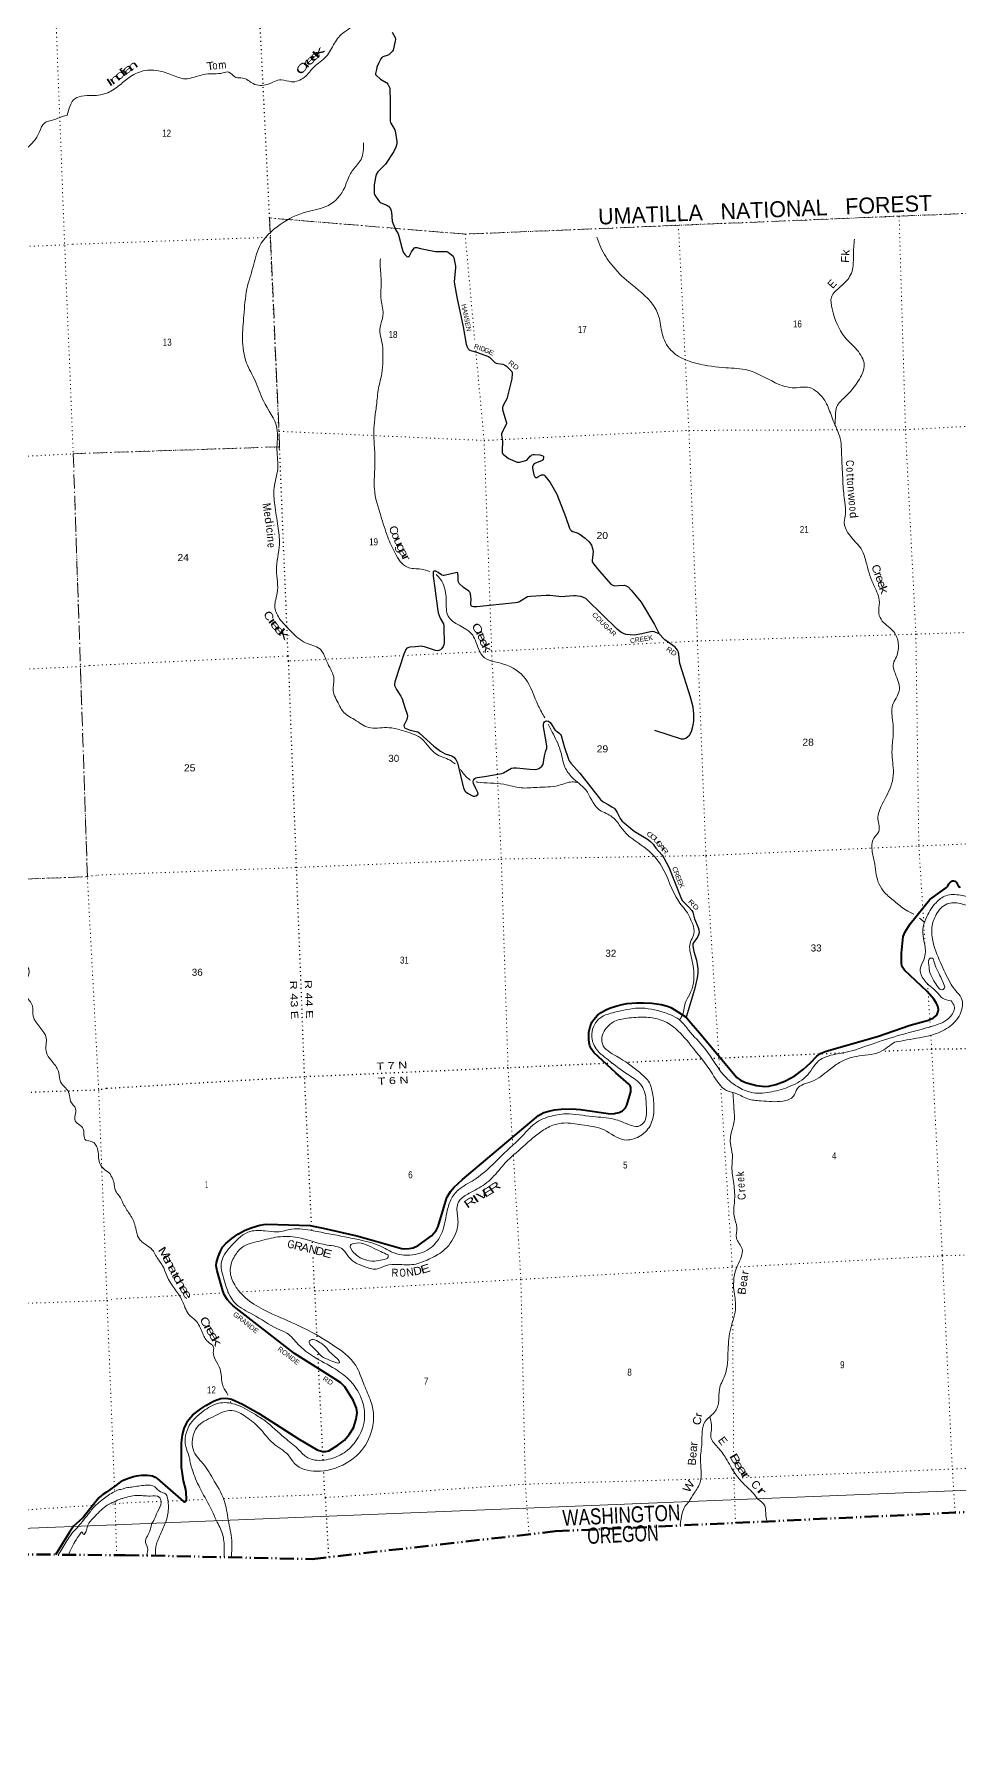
# Model space of a CAD drawing. Header units: feet. Extents: x 757852 to 1040949, y -536576 to -344549.
# Drawn here: x 920724 to 943844, y -536576 to -493534 of the extents above; entities that cross this region are included whole.
import ezdxf
from ezdxf.enums import TextEntityAlignment as Align

# ---------------------------------------------------------------- set-up
doc = ezdxf.new("R2010")
doc.units = ezdxf.units.FT
doc.header["$LTSCALE"] = 70
for name, pattern in [('DASH_DOUBLE_DOT', [9.2, 5, -1.2, 0.3, -1.2, 0.3, -1.2]), ('DOT_DASHED', [7.7, 5, -1.2, 0.3, -1.2]), ('DOTTED', [1.5, 0.3, -1.2])]:
    doc.linetypes.add(name, pattern=pattern)
for name, color, linetype, lineweight in [('10', 7, 'DASH_DOUBLE_DOT', 70), ('26', 7, 'Continuous', 40), ('29', 7, 'Continuous', 25), ('39', 7, 'Continuous', 13), ('4', 7, 'Continuous', 13), ('44', 7, 'DOT_DASHED', 13), ('6', 7, 'DOTTED', 25), ('7', 7, 'DOTTED', 13)]:
    doc.layers.add(name, color=color, linetype=linetype, lineweight=lineweight)
for name, color, linetype in [('27', 7, 'Continuous'), ('30', 7, 'Continuous'), ('41', 7, 'Continuous')]:
    doc.layers.add(name, color=color, linetype=linetype)

msp = doc.modelspace()

# ---------------------------------------------------------------- linework, layer by layer
at = {"layer": '10'}
msp.add_line((922993.54, -531539.97), (927663.78, -531640.9), dxfattribs=at)
msp.add_lwpolyline([(927663.78, -531640.9), (933749.5, -530945.82), (954858.3, -529962.75)], dxfattribs=at)
at = {"layer": '10', "lineweight": 60}
msp.add_lwpolyline([(891196.58, -532649.95), (896543.37, -532580.26), (913826.29, -531621.11), (917553.67, -531500.27), (922992.66, -531544.42)], dxfattribs=at)
at = {"layer": '26'}
for points in [[(937088.77, -518188.02), (937348.73, -518483.74), (938282.06, -519607.25), (938367.15, -519671.86), (938491.81, -519729.43), (938770.33, -519800.52), (938976.07, -519825.37), (939081.55, -519820.57), (939249.36, -519777.4), (939479.5, -519695.85), (939725.23, -519560.36), (939939.79, -519403.22), (940120.91, -519235.36), (940275.41, -519072.23), (940368.93, -519007.15), (940481.58, -518957.11), (940826.34, -518856.62), (941792.15, -518580.04), (942611.05, -518295.99), (943067.33, -518173.56), (943137.79, -518141.6), (943180.94, -518117.62), (943252.86, -518060.06), (943286.43, -518019.28), (943300.81, -517983.3), (943315.19, -517906.55), (943312.8, -517860.98), (943300.81, -517825), (943256.7, -517740.72), (943200.12, -517647.51), (943036.77, -517454.92), (942467.39, -516917.4), (942413.8, -516836.82), (942399.42, -516803.24), (942389.83, -516750.47), (942391.8, -516492.81), (942439.09, -516078.42), (942480.93, -515966.16), (942610.08, -515764.42), (943105.44, -515157.71), (943156.98, -515109.89), (943517.87, -514854.23), (943547.74, -514819.67), (943573.38, -514766.32), (943617.26, -514718.93), (943665.46, -514691.29), (943691.57, -514685.35), (943729.93, -514694.94), (943771.03, -514726.09), (943820.4, -514826.78), (943840.21, -514841.25), (943856.99, -514850.85)], [(927943.09, -523372.96), (928779.84, -523564.93), (929201.3, -523678.1), (929900.65, -523874.83), (929962.21, -523886.04), (930091.67, -523881.25), (930192.35, -523857.26), (930312.4, -523805.9), (930647.84, -523564.64), (930760.7, -523429.15), (930810.85, -523324.79), (930977.23, -522772.98), (931033.81, -522600.42), (931117.86, -522451.9), (931206.42, -522350.98), (931421.9, -522151.8), (933324.72, -520551.2), (933455.08, -520480.16), (933579.74, -520441.78), (933718.79, -520413), (933884.37, -520393.49), (934150.3, -520384.22), (934370.82, -520400.4), (935063.21, -520503.14), (935183.53, -520508.95), (935257.85, -520499.35), (935334.56, -520480.16), (935420.69, -520433.89), (935464.01, -520398.62), (935492.78, -520360.24), (935524.76, -520292.35), (935624.99, -519964.51), (935631.82, -519890.13), (935631.53, -519853.92), (935610.25, -519803.79), (935581.74, -519768.68), (935254.46, -519488.96), (934703.96, -518976.91), (934648.93, -518899.54), (934608.18, -518808.4), (934589, -518731.65), (934579.25, -518652.07), (934579.41, -518472.61), (934609.54, -518336.43), (934651.33, -518223.16), (934704.07, -518151.21), (934795.17, -518048.07), (934886.26, -517980.91), (935001.33, -517908.96), (935121.2, -517858.59), (935308.07, -517801.56), (935408.88, -517777.04), (935538.34, -517753.05), (935773.27, -517733.86), (935946.89, -517733.59), (936152.05, -517748.26), (936384.57, -517781.84), (936546.44, -517823.18), (936631.5, -517856.19), (936710.61, -517901.76), (937009.12, -518097.42), (937088.77, -518188.02)], [(925922.78, -527764.38), (926323.12, -527989.85), (927319.15, -528631.47), (927790.11, -528913.48), (927926.91, -528951.65), (927998.83, -528951.65), (928084.06, -528932.4), (928306.8, -528795.18), (928473.49, -528668.63), (928591.64, -528523.74), (928694.04, -528361.62), (928764.64, -528145.53), (928785.14, -527987.46), (928776.12, -527870.57), (928689.36, -527666.81), (928484.11, -527336.45), (928377.6, -527234.32), (928218.46, -527130.24), (927220.34, -526503.83), (925690.23, -525308.35), (925623.11, -525245.99), (925546.4, -525159.64), (925469.68, -525044.52), (925431.33, -524934.19), (925287.49, -524440.1), (925268.31, -524310.58), (925273.11, -524224.23), (925311.46, -524085.12), (925378.59, -523931.61), (925426.53, -523845.27), (925510.44, -523751.73), (925656.67, -523624.61), (925810.1, -523519.07), (925988.53, -523421.25), (926164.9, -523355.97), (926356.68, -523298.41), (926452.57, -523279.23), (926532.38, -523272.04), (927610.47, -523305.61), (927733.54, -523324.88), (927943.09, -523372.96)], [(922908.16, -529681.41), (923046.04, -529623.22), (923173.76, -529582.24), (923273.78, -529558.46), (923393.64, -529544.07), (923542.28, -529541.67), (923616.59, -529548.87), (923673.45, -529562.69), (923738.85, -529592.04), (923789.2, -529628.02), (924450.83, -530197.96), (924472.42, -530206.06), (924505.98, -530194.07), (924522.76, -530174.88), (924525.67, -530149.53), (924518.26, -529977.38), (924508.38, -529901.45), (924452.84, -529684.77), (924422.08, -529508.1), (924400.5, -529345), (924397.44, -529199.41), (924395.71, -528738.18), (924426.92, -528537.03), (924467.62, -528378.4), (924520.36, -528253.68), (924556.32, -528186.52), (924582.69, -528148.14), (924683.38, -528037.82), (924882.56, -527881.44), (925004.62, -527802.76), (925196.4, -527692.43), (925285.1, -527656.45), (925385.01, -527629.29), (925500.85, -527620.47), (925560.79, -527625.28), (925647.09, -527644.46), (925738.29, -527682.44), (925922.78, -527764.38)], [(922908.16, -529681.41), (922755.24, -529798.72), (922616.28, -529902.99), (922521.56, -529970.04), (922430.55, -530026.35), (922398.75, -530049.4), (922335.53, -530105.97), (921941.64, -530602.96), (921839.06, -530694.85), (921703.7, -530820), (921603.05, -530967.83), (921253.41, -531530.3)]]:
    msp.add_lwpolyline(points, dxfattribs=at)
at = {"layer": '29'}
for points in [[(929665.36, -493475.37), (929737.74, -493607.24), (929743.49, -493652.18), (929742.41, -493700.76), (929685.17, -493925.21), (929671.48, -493947.52), (929608.07, -494018.73), (929580.03, -494039.78), (929539.2, -494061.29), (929453.86, -494086.54), (929432.25, -494095.89), (929410.66, -494108.83), (929398.37, -494121.61), (929381.42, -494147.32), (929323.6, -494256.69), (929283.29, -494355.4), (929268.8, -494411.17), (929247.07, -494507.37), (929245.32, -494523.74), (929247.07, -494530.75), (929265.58, -494551.43), (929373.05, -494648.91), (929411.81, -494675.72), (929515.49, -494731.24), (929535.65, -494745.86), (929542.66, -494752.87), (929559.01, -494778.59), (929592.89, -494845.22), (929602.24, -494877.96), (929606.49, -494917.15), (929613.44, -495179.08), (929615.97, -495699.18), (929620.06, -495734.25), (929627.12, -495755), (929732.21, -495916.61), (929741.65, -495942.25), (929782.8, -496208.72), (929781.29, -496267.31), (929755.59, -496351.48), (929707.28, -496460.18), (929493.72, -496773.6), (929306.97, -496971.05), (929266.3, -497033.56), (929247.98, -497108.99), (929231.91, -497199.18), (929217.2, -497295.89)], [(929217.2, -497295.89), (929210.59, -497473.71), (929217.6, -497513.46), (929225.39, -497535.75), (929262, -497597.63), (929348.45, -497716.87), (929365.4, -497732.06), (929384.74, -497745.11), (929532.83, -497800.81), (929555.83, -497813.89), (929568.68, -497823.25), (929593.21, -497854.81), (929623.59, -497895.72), (929639.65, -497938.36), (929650.46, -497977.56), (929665.65, -498199.66), (929671.48, -498225.25), (929747.82, -498408.14), (929811.7, -498519.97), (929831.68, -498576.69), (929910.66, -498895.59), (929940.21, -498975.89), (929961.82, -499012.13), (929981.5, -499034.67), (930023.74, -499077.6), (930034.25, -499084.61), (930049.44, -499088.12), (930073.39, -499086.78), (930085.66, -499081.1), (930095, -499070.58), (930143.35, -498965.68), (930162.76, -498938.48), (930225.85, -498869.51), (930236.36, -498862.5), (930247.77, -498857.12), (930264.4, -498856.65), (930280.76, -498857.82), (930372.7, -498879.78), (930701.64, -498953.76), (930750.99, -498958.36), (930992.83, -498959.53), (931026.32, -498961.86), (931048.91, -498968.88), (931061.76, -498977.07), (931184.39, -499075.19), (931199.03, -499096.31), (931206.04, -499116.18), (931244.59, -499323.1), (931244.14, -499358.88), (931215.39, -499720.56), (931220.43, -499778.26), (931281.48, -500099.93), (931434.94, -500840), (931513.95, -501277), (931528.49, -501326.78), (931544.84, -501357.18), (931563.54, -501392.25), (931586.72, -501414), (931607.35, -501427.33), (931633.63, -501436.67), (931773, -501474.07), (932068.23, -501583.98), (932099.71, -501600.19), (932228.29, -501728.94), (932248.15, -501740.63), (932267.01, -501749.16), (932307.73, -501760.5), (932432.74, -501775.7), (932474.6, -501788.3), (932518.03, -501822.46), (932650.58, -501956.91), (932662.31, -501984.96), (932663.48, -502011.85), (932656.93, -502142.8), (932549.57, -502575.77), (932534.38, -502625.58), (932436.25, -502805.61), (932429.82, -502830.16), (932422.81, -502853.54), (932421.64, -502871.08), (932424.56, -502903.81), (932454.69, -503022.23), (932517.44, -503238.15), (932520.36, -503262.71), (932515.7, -503283.84), (932453.2, -503388.61), (932437.41, -503426.37), (932400.02, -503517.55), (932397.1, -503535.09), (932398.54, -503547.09), (932423.66, -503696.14), (932410.54, -503941.92), (932415.5, -503984.74), (932421.05, -504005.04), (932433.91, -504022.58), (932570.6, -504128.96), (932599.13, -504143.02), (932761.03, -504214.29), (932787.9, -504223.65), (932802.16, -504224.39)], [(932802.16, -504224.39), (932843.98, -504221.31), (933000.53, -504186.24), (933022.14, -504178.06), (933030.61, -504170.56), (933115.38, -504072.85), (933136.63, -504055.31), (933158.25, -504042.45), (933190.38, -504033.1), (933224.13, -504032.15), (933357.44, -504041.28), (933380.78, -504045.46), (933426.37, -504062.33), (933440.39, -504071.68), (933448.26, -504086.6), (933448.57, -504110.26), (933440.39, -504148.83), (933435.72, -504162.86), (933424.03, -504178.06), (933413.62, -504186.17), (933225.91, -504260.27), (933205.56, -504275.09), (933189.21, -504296.13), (933171.68, -504335.88), (933167.82, -504376.86), (933203.35, -504537.48), (933233.02, -504590.72), (933248.2, -504604.75), (933261.86, -504609.04), (933282.08, -504605.92), (933305.45, -504591.89), (933361.53, -504556.82), (933393.07, -504542.79), (933422.28, -504539.29), (933450.32, -504542.79), (933467.84, -504553.31), (933478.36, -504565), (933610.64, -504736.21), (933778.78, -505027.26), (933998.07, -505584.36), (934097.55, -505873.13), (934116.25, -505910.54), (934138.14, -505932.66), (934177, -505957.3), (934286.36, -505992.37), (934338.22, -506018.09), (934491.1, -506123.71), (934590.57, -506212.15), (934647.35, -506301.18), (934674.69, -506378.15), (934686.67, -506455.63), (934660.67, -506679.76), (934663.01, -506714.83), (934676.51, -506744.31), (934791.54, -506887.51), (935129.16, -507271.28), (935178.15, -507301.31), (935226.13, -507313.38), (935320.6, -507309.22), (935459.79, -507299.35), (935512.9, -507310.99), (935567.27, -507350.78), (935634.91, -507423.86), (935885.58, -507727.39), (936223.05, -508285.42), (936334.95, -508512.83)], [(936334.95, -508512.83), (936211.6, -508467.21), (936169.54, -508460.19), (936122.81, -508462.53), (935900.56, -508517.43), (935716.24, -508544.36), (935613.1, -508543.77), (935510.62, -508532.67), (935461.55, -508516.3), (935378.01, -508469.54), (935285.84, -508401.66), (934539.63, -507660.97), (934501.79, -507632.52), (934466.16, -507613.82), (934428.19, -507599.79), (934377.36, -507585.76), (934307.85, -507571.73), (934246.51, -507567.05), (934206.01, -507567.18), (933880.84, -507588.09), (933830.16, -507585.29), (933600.98, -507559.08), (933513.99, -507560.04), (933119.1, -507578.74), (933049.44, -507592.73), (932849.24, -507711.41), (932798.99, -507730.71), (932736.01, -507738.28), (931776.2, -507837.48), (931718.32, -507838.26), (931692.61, -507835.92), (931659.9, -507830.08), (931645.88, -507823.06), (931639.27, -507815.32), (931631.86, -507787.99), (931630.69, -507758.77), (931635.87, -507657.33), (931619.01, -507514.44), (931613.17, -507491.06), (931603.53, -507472.55), (931582.79, -507446.64), (931445.26, -507353.23), (931338.61, -507254.92), (931320.77, -507226.45), (931310.57, -507194.13), (931311.38, -507068.71), (931305.32, -507004.75), (931298.51, -506985.19), (931216.94, -507000.7), (930995.72, -507051.51), (930967.68, -507053.85), (930936.43, -507054.76), (930909.26, -507044.5), (930892.91, -507037.48), (930813.66, -506977.95), (930757.38, -506950.98), (930724.67, -506946.3), (930706.59, -506950.51), (930689.62, -506967.34), (930684.95, -506990.72), (930686.76, -507073.47), (930731, -507371.83), (930794.54, -507883.56), (930816.97, -507991.41), (930862.73, -508120.84), (930943.15, -508267.3), (930955.61, -508319.04), (930957.17, -508379.53), (930959.61, -508729.22), (930953.67, -508786.35), (930939.65, -508828.43), (930900.89, -508885.87), (930874.22, -508912.6), (930829.83, -508933.65), (930790.11, -508940.66), (930748.29, -508932.45)], [(936217.03, -510921.97), (936885.15, -511135.55), (936955.81, -511138.45), (937004.88, -511119.74), (937053.95, -511084.67), (937092.31, -511044.6), (937145.08, -510956.08), (937181.18, -510832.6), (937205.83, -510696.56), (937203.49, -510525.88), (937184.72, -510350.03), (937120.05, -510098.58), (936859.96, -509285.01), (936851.83, -509255.14), (936829.15, -509028.11), (936816.78, -508973.41), (936795.75, -508925.48), (936765.38, -508881.06), (936734.89, -508847.99), (936480.25, -508662.73), (936450.51, -508639.07), (936334.95, -508512.83)], [(930748.29, -508932.45), (930468.66, -508836.34), (930425.6, -508828.43), (930392.88, -508826.1), (930244.43, -508837.95), (930107.82, -508849.48), (930054.08, -508861.17), (930029.43, -508875.19), (930005.01, -508903.25), (929956.44, -509024.44), (929728.12, -509714.55), (929721.97, -509781.14), (929723.44, -509808.07), (929739.8, -509843.14), (929776.33, -509906.92), (929880.05, -510070.63), (929915.05, -510142.41), (929992.82, -510382.07), (930040.06, -510521.18), (930043.44, -510574.07), (930028.37, -510654.45), (929962.56, -510785.71), (929955.94, -510801.74), (929960.61, -510836.81), (929972.29, -510857.86), (929985.42, -510868.81), (930117.45, -510923.2), (930302.92, -510967.75), (930348.13, -510993.38), (930705.67, -511318.35), (930873.05, -511444.71), (930992.58, -511510.23), (931151.11, -511563.95), (931203.81, -511597.26), (931253.92, -511655.13), (931292.71, -511737.58), (931448.54, -512371.45), (931485.24, -512445.39), (931544.96, -512497.44), (931690.86, -512571.64), (931730.58, -512573.98), (931753.58, -512566.56), (931800.68, -512536.57), (931812.37, -512510.86), (931802.7, -512480.38), (931742.68, -512364.85), (931692.8, -512252.89), (931688.53, -512209.25), (931695.54, -512171.84), (931725.91, -512129.75), (931751.61, -512118.06), (931787.93, -512106.69), (931973.14, -512076.73), (932401.19, -512005.84), (932448.78, -511990.29), (932648.87, -511874.91), (932700.7, -511861.39), (932772.71, -511860.88), (933102.53, -511900.21), (933243.53, -511905.3), (933308.95, -511888.94), (933349.93, -511873.59), (933404.75, -511825.81), (933434.76, -511777.87), (933449.15, -511720.6), (933469.38, -511560.2), (933499.45, -511466.14)], [(933499.45, -511466.14), (933529.08, -511373.48), (933533.27, -511323.13), (933507.84, -511162.21), (933444.65, -510836.63), (933445.65, -510769.01), (933454.99, -510736.28), (933474.41, -510711.25), (933494.71, -510694.19), (933525.09, -510687.18), (933572.11, -510699.05), (933611.54, -510731.6), (933655.24, -510787.57), (933712.78, -510889.19), (933737.72, -510918.65), (933789.09, -510953.98), (933840.53, -510995.8), (933873.24, -511030.87), (933888.76, -511057.8), (933973.12, -511358.45), (934059, -511624.74), (934090.64, -511691.71), (934129.1, -511743.98), (934357.45, -511998.55), (934621.35, -512337.54), (934873.31, -512655.83), (934936.54, -512712.37), (935063.11, -512783.01), (935153.7, -512838.19), (935212.11, -512875.6), (935244.83, -512910.67), (935286.23, -512983.63), (935366.33, -513130.45), (935403.25, -513184.8), (935459.79, -513242.68), (935708.54, -513445.95), (936047.45, -513644.82), (936121.81, -513702.47), (936185.31, -513771.08), (936253.8, -513872.97), (936410.79, -514049.31), (936456.3, -514114.51), (936578.47, -514349.48), (936874.61, -515108.45), (936913.16, -515177.87), (937068.94, -515341.34), (937149.15, -515426.42), (937179.63, -515474.71), (937219.29, -515639.16), (937312.85, -515857.34), (937331.41, -515915.07), (937333.74, -515980.54), (937322.06, -516034.31), (937293.06, -516098.4), (937190.04, -516244.73), (937178.36, -516275.13), (937178.12, -516309.5), (937204.96, -516450.48), (937268.6, -516671.94), (937290.51, -516768.46), (937305.7, -516887.7), (937303.59, -516992.72), (937287, -517114.49), (937221.48, -517402.6), (937009.12, -518097.42)]]:
    msp.add_lwpolyline(points, dxfattribs=at)
at = {"layer": '39'}
for p, q in [((942840.51, -515618.26), (942960.16, -515715.45)), ((925634.52, -527746.04), (925619.39, -527705.77))]:
    msp.add_line(p, q, dxfattribs=at)
for points in [[(921544.9, -495553.54), (921613.77, -495314.87), (921691.8, -495176.14), (921897.61, -495075.53), (922180.51, -495062.72), (922553.93, -494988.97), (922863.17, -494790.93), (923121.98, -494586.45), (923492.95, -494434.6), (923921.82, -494463.35), (924283.57, -494594.41), (924445.72, -494639.48), (924652.09, -494621.03), (925000.73, -494526), (925435.74, -494494.43), (925577.76, -494473.98), (925754.71, -494606.78), (925928.03, -494623.44), (926191.61, -494763.57), (926543.83, -494782.68), (926893.84, -494667.56), (927140.49, -494716.01), (927470.56, -494605.52), (927711.55, -494345.47), (928014.84, -494085.48), (928219.45, -493754.4), (928465.84, -493474.13), (928638.22, -493332.46), (928719.82, -493115.45), (928990.8, -492850.46), (929051.46, -492606.03), (928961.5, -492171.86), (928901.53, -491861.04), (929006.97, -491378.7), (929128.03, -490945.98), (929206.69, -490699), (929236.36, -490491.62)], [(918762.92, -497594.62), (919027.94, -497424.23), (919230.79, -497233.62), (919520.1, -496984.28), (919810.99, -496855.32), (920158.57, -496744.76), (920378.84, -496533.57), (920704.01, -496208.91), (920851.27, -495969.76), (920970.97, -495747.47), (921201.25, -495670.46), (921417.27, -495585.84), (921546.32, -495548.62)], [(928946.3, -496239.33), (928885.08, -496658.16), (928788.92, -496795.45), (928605.7, -497039.67), (928477.11, -497360.37), (928069.13, -497806.02), (927529.62, -497965.12), (926864.46, -498282.47), (926347.34, -498835.74), (926188.39, -499341.79), (926034.84, -499891.77), (925957.19, -500555.65), (925925.27, -501139.94), (926026.64, -501746.13), (926237.41, -502188.57), (926448.06, -502691.14), (926783.03, -503378.26), (926783.72, -503913.43), (926802.8, -504393.9), (926713.1, -504865.72), (926730.42, -505290.12), (926807.33, -505820.91), (926845.53, -506270.72), (926771.65, -506926.46), (926793.48, -507495.04), (926729.31, -507819.75), (926843.29, -508122.89), (927147.33, -508464.2), (927495.47, -508738), (927853.9, -508891.22), (928052.12, -509253.87), (928209.2, -509649.87), (928191.76, -509927.02), (928337.6, -510285.29), (928427.06, -510446.87), (928723.01, -510658.15), (929074.72, -510853.67), (929530.94, -510857.52), (930004.22, -510957.05), (930412.07, -511148.81), (930759.08, -511514.85), (931109.73, -511676.32), (931237.79, -511766.69)], [(940730.81, -503286.75), (940649.67, -503087.23), (940497.49, -502719.14), (940295, -502476.89), (940092.39, -502358.92), (939720.85, -502364.46), (939236.66, -502237.21), (938551.74, -501923.77), (937999.3, -501862.78), (937292.86, -501760.48), (936674.93, -501469.02), (936425.14, -501063.88), (936341.34, -500633.53), (936188.15, -500297.54), (935577.56, -499727.23), (935152.14, -499295.48), (934879.33, -498860.98), (934780.72, -498599.46)], [(941215.93, -498651.85), (941190.21, -499049.52), (941169.26, -499406.96), (941096.56, -499587.62), (940867.3, -499837.29), (940644.37, -500096.78), (940659.61, -500390.96), (940979.15, -501098.61), (941280.56, -501419.96), (941462.91, -501789.12), (941343.48, -502145.61), (940968.25, -502610.29), (940778.32, -502832.68), (940743.19, -503058.26), (940730.46, -503293.18)], [(929368.8, -499142.64), (929365.72, -499301.08), (929389.38, -499671.17), (929389, -500172.29), (929433.29, -500559.77), (929361.98, -500848.62), (929420.69, -501311.83), (929430.48, -501688.35), (929402.45, -502011.94), (929325.36, -502373.13), (929270.66, -502807.79), (929226.88, -503141.89), (929204.87, -503465.29), (929224.7, -503905.65), (929228.4, -504408.64), (929219.44, -504891.99), (929379.21, -505566.52), (929556.61, -506098.19), (929735.82, -506495.51), (930044.32, -506850.72), (930385.37, -506898.24), (930606.44, -506952.83)], [(940730.54, -503291.66), (940859.68, -503633.92), (940900.9, -504179.85), (940918.03, -504469.96), (940931.33, -504766.2), (940975.87, -505225.84), (940993, -505515.95), (940963.45, -505727.33), (941056.11, -505991.04), (941420.18, -506452.76), (941522.87, -506780.3), (941712.75, -507325.61), (941841.91, -507728.49), (941826.42, -508003.58), (941912.79, -508195.32), (942204.54, -508464.86), (942312.25, -508760.17), (942266.21, -509086.33), (942191.31, -509261.04), (942254.74, -509553.72), (942335.28, -509944.08), (942171.57, -510297.94), (942176.96, -510726.72), (942179.92, -511141.55), (942154.33, -511479.09), (942190.15, -511981.09), (942146.75, -512263.06), (941911.59, -512773.49), (941804.76, -513147.63), (941826.47, -513455.64), (941705.03, -513619.77), (941663.57, -513963.82), (941727.49, -514272.52), (941759.86, -514536.09), (941976.84, -514984.35), (942216.59, -515197.38), (942508.9, -515420.8), (942697.59, -515519.03)], [(930762.63, -507032.16), (930808.84, -507075.49), (931014.28, -507668.42), (931061.21, -508075.87), (931649.59, -508514.58), (931804.6, -508844.49), (931922.09, -509067.34), (932448.81, -509269.44), (932992.72, -509635.37), (933315.27, -510310.85), (933475.69, -510613.8)], [(933560.79, -510774.06), (933663.48, -510971.5), (933864.34, -511418.26), (933982.27, -511847.55), (934163.18, -512106.5), (934500.4, -512416.72), (934818.81, -512895.9), (935127.56, -513066.7), (935266, -513188.67), (935461.02, -513449.19), (936035.86, -513904.36), (936398.62, -514324.03), (936825.99, -515202.7), (937067.43, -515533.94), (937138.44, -515684.07), (937209.32, -515958.48), (937101.1, -516296.15), (937112.98, -516474.61), (937201.74, -516934.87), (937101.1, -517524.16), (936986.03, -517749.61), (936903.86, -518072.63), (936840.24, -518159.17)], [(922602.37, -521991.19), (922362.9, -521771.29), (922308.51, -521425.66), (922153.59, -521205.4), (922004.1, -521167.64), (921935.23, -520874.61), (921858.6, -520792.56), (921745.26, -520689.5), (921752.34, -520388.23), (921628.48, -520201.18), (921592.7, -520009.55), (921498.08, -519861.79), (921373.24, -519708.89), (921336.62, -519489.18), (921165.71, -519203.16), (921013.48, -518938.67), (921018.08, -518621.41), (920692.88, -518068.95), (920673.28, -517814.62), (920509.09, -517552.49), (920482.56, -517200.01), (920555.34, -517085.48), (920585.91, -516899.92), (920418.64, -516736.23), (920286.23, -516531.37), (920250.19, -516263.47), (920215.26, -515830.96), (920098.62, -514943.21), (919975.58, -514581.52), (919881.93, -514196.89), (919540.52, -513773.37), (919517.39, -513535.2), (919379.31, -513274.31), (919305.74, -513025.57), (919283.27, -512809.46), (919146.86, -512470.24), (919144.68, -511992.61), (919289.02, -511655.19), (919151.18, -511267.84), (919146.43, -511167.14)], [(931367.99, -511897.42), (931561.87, -512127.29), (931623.33, -512170.55)], [(931761.98, -512213.52), (931791.77, -512218.35), (932454.61, -512275.91), (932891.38, -512364.55), (933284.81, -512352.31), (933823.76, -512303.47), (934166.63, -512216.64), (934286.75, -512228.4)], [(943630.74, -517686.99), (943417.59, -517617.46), (943272.19, -517465.63), (943106.9, -517320.44), (942891.62, -517054.54), (942860.63, -516899.15), (942951.58, -516659.8), (942991.66, -516464.13), (942947.18, -516134.78), (942937.84, -515836.41), (943026.22, -515579.1), (943256.55, -515235.19), (943504.19, -515059.11), (943865.44, -515045.87), (944504.82, -515252.48), (945138.25, -515653.71), (945349.77, -515799.47), (945577.66, -515954.74), (946351.9, -516169.18), (946736.3, -516317.58), (947154.44, -516517.04), (947513.05, -516676.26), (947720.43, -516818.14), (948131.36, -516915.6), (948464.69, -516973.38), (948963.88, -516937.81), (949531.37, -516645.55), (949953.27, -516259.6), (950219.42, -515840.41), (950457.27, -515223.67), (950597.53, -514954.72), (950726.12, -514762.3), (950842.35, -514624.39), (951181.83, -514365.28), (951443.59, -514254.91), (951817.51, -514133.04), (952330.62, -513964.74), (952716.7, -513846.49), (953145.76, -513752.97), (953376.66, -513747.79), (953597.27, -513887.83), (953872.96, -514206.83), (953864.12, -514428.17), (953887.14, -514842.37), (953813.32, -515435.97), (953690.06, -515862.74), (953651.93, -516184.64), (953688.37, -516450.09), (953751.17, -516594.46), (953888.6, -516684.4), (954082.74, -516724.46), (954235.31, -516741.16)], [(942222.58, -518722.99), (942530.13, -518663.31), (943153.2, -518541.71), (943567.14, -518350.44), (943858.19, -518020.67), (943885.48, -517608.92), (943749.48, -517436.76), (943638.01, -517277.86), (943400.08, -516802.2), (943183.23, -516229.66), (943155.06, -515843.68), (943261.76, -515529.68), (943532.74, -515264.68), (943857.91, -515254.56), (944535.94, -515540.15), (945009.34, -515771.97), (945231.34, -515995.58), (945624.95, -516181.77), (946385.46, -516470.8), (946641.89, -516510.93), (946872.92, -516638.05), (947383.4, -516962.92), (948049.06, -517110.59), (948491.79, -517197.04), (949166.49, -517119.92), (949723.38, -516809.95), (950274.5, -516251.61), (950553.88, -515741.81), (950658.13, -515285.57), (950962.29, -514797.05), (951258.67, -514573.36), (951680.77, -514449.98), (952036.99, -514404.83), (952318.01, -514203.66), (952740.54, -514030.16), (953233.2, -513978.76), (953467.43, -514079.71), (953691.49, -514305.25), (953589.94, -514591.04), (953473.58, -514853.23), (953333.83, -515266.48), (953269.97, -515601.2), (953244.51, -516327.6), (953333.21, -516721.72), (953504.59, -516868.72), (953814.9, -516833.01), (953890.42, -516934.89), (954071.39, -517003.43), (954242.15, -516993.9)], [(943479.25, -517340.93), (943336.48, -517016.65), (943210.77, -516723.9), (943161.47, -516625.21), (943111.1, -516620.77), (943076.28, -516792.22), (943104.32, -516981.77), (943205.26, -517189.1), (943302.36, -517338.42), (943376.88, -517408.26), (943434.97, -517402.44), (943479.25, -517340.93)], [(925270.73, -530681.48), (925157.21, -530426.55), (924883.9, -529911.89), (924687.06, -529465.01), (924609.84, -529180.78), (924581.86, -529057.37), (924504.39, -528829.27), (924594.4, -528303.32), (924940.84, -527945.77), (925324.35, -527745.43), (925735.03, -527770.74), (926212.85, -528009.04), (926486.14, -528186.52), (926978.98, -528611.99), (927298.77, -528878.65), (927522.33, -529088.18), (927679.09, -529153.46), (928130.48, -529131.4), (928502.64, -528953.45), (928815.08, -528600.98), (928975.65, -528082.85), (928917.06, -527687.79), (928626.38, -527195.72), (928237.03, -526889.13), (927700.89, -526579.09), (927317.69, -526276.31), (927031.52, -525992.56), (926798.99, -525881.54), (926179.05, -525525.99), (925754.83, -525260.57), (925463.14, -524672.32), (925403.73, -524187.09), (925658.65, -523794.31), (926126.03, -523449.04), (926487.34, -523437.8), (926789.5, -523462.48), (927159.09, -523394.86), (927688.76, -523434.51), (928475.11, -523586.44), (928881.52, -523668), (929419.47, -523843.7), (929709.34, -523989.02), (930108.85, -524042.74), (930590.22, -523887.46), (930882.65, -523537.61), (931031.87, -522977.74), (931128.53, -522664.04), (931319.6, -522413.56), (931709.51, -522160.9), (932125.01, -521827.26), (932393.92, -521560.33), (932961.24, -521017.42), (933191.36, -520783.86), (933590.87, -520581.01), (934006.69, -520513.95), (934675.87, -520581.33), (935206.29, -520645.01), (935588.43, -520785.46), (935812.74, -520826.59), (935977.28, -520691.18), (936017.04, -520357.21), (935968.11, -519949.83), (935865.8, -519762.59), (935542.81, -519522.08), (935065.52, -519166.11), (934733.87, -518841.69), (934653.2, -518511.46), (934867.67, -518109.92), (935229.1, -517974.4), (935822.56, -517869.75), (936458.87, -517978.24), (936877.45, -518191.72), (937071.41, -518418.2), (937477.7, -518880.61), (938010.82, -519607.67), (938336.07, -519856.13), (938689.73, -519985.44), (939153.03, -519959), (939610.94, -519824.49), (940049.9, -519534.22), (940365.48, -519153.58), (940559.68, -519067.37), (941078.56, -518955.01), (941631.5, -518775.45), (942379.53, -518537.71), (943192.22, -518311.99), (943622.78, -518074.1), (943711.22, -517818.79), (943630.74, -517686.99)], [(925563.36, -530671.35), (925464.7, -530172.44), (925178.28, -529624.12), (924902.15, -529211.78), (924764.65, -529055.7), (924679.77, -528591.3), (924788.6, -528345.38), (925190.24, -528082.34), (925659.51, -527925.42), (926003.94, -528081.08), (926356.66, -528372.77), (926687.8, -528745.32), (927060.6, -529036.39), (927232.28, -529257.55), (927770.61, -529445.26), (928511.73, -529243.81), (928845.19, -528984.89), (929156.69, -528409.95), (929193.63, -527985.87), (929110.45, -527639.68), (928945.41, -527245.93), (928754.72, -526802.87), (928175.92, -526285.69), (927486.17, -525882.21), (926797.3, -525570.9), (925906, -525019.35), (925727.97, -524788.36), (925616.63, -524441.05), (925704.63, -524107.58), (925909.56, -523850.65), (926350.6, -523690.61), (926809.57, -523590.14), (927300.22, -523602.94), (928035.45, -523790.53), (928443.06, -523910.15), (928598.12, -524113.79), (928972.54, -524328.64), (929263.91, -524393.74), (929514.26, -524303.77), (929802.68, -524274.76), (930208.52, -524274.16), (930582.19, -524144.27), (930933.46, -523940.92), (931247.41, -523508.22), (931309, -523165.55), (931284.72, -522839.58), (931344.06, -522681.39), (931587.44, -522497.43), (931982.12, -522268.67), (932331.01, -521925.09), (932449.12, -521783.11), (932872.72, -521387.08), (933377.79, -520962.47), (933678.07, -520798.78), (933953.56, -520742.11), (934398.93, -520784.38), (934961.6, -520915.2), (935461.6, -521162.23), (935836.71, -521078.4), (936109.57, -520809.34), (936204.6, -520443.58), (936177.75, -520035.51), (936091.99, -519735.51), (935844.72, -519474.61), (935273.58, -519073.45), (934918.17, -518759.79), (934919.36, -518541.27), (935020.16, -518359.74), (935192.41, -518214.07), (935535.15, -518123.23), (935978.38, -518097.41), (936339.75, -518152.32), (936695.23, -518339.7), (937123.35, -518793.42), (937668.33, -519514.09), (938022.93, -519930.01), (938274.6, -520010.38), (938553.86, -520137.99), (938880.92, -520187.95), (939429.6, -520192.93), (939692.99, -520070.48), (939785.64, -519885.2), (940151.71, -519705.44), (940578.69, -519417.55), (940842.02, -519228.96), (941265.18, -519075.49), (941846.47, -518967.21), (942047.51, -518842.69), (942222.58, -518722.99)], [(938176.88, -519988.33), (938197, -520227.26), (938207.73, -520441.4), (938217.9, -520637.52), (938158.18, -520911.98), (938116.47, -521248.02), (938165.65, -521535.13), (938154.93, -521834.12), (938200.41, -522259.65), (938220.36, -522704.02), (938207.38, -523059.2), (938277.01, -523357.7), (938269.05, -523616.52), (938408.18, -523888.81), (938292.64, -524305.31), (938203.45, -524921.45), (938248.43, -525330.95), (938126.55, -525865.92), (938059.19, -526409.21), (937976.9, -527053.19), (937841.1, -527400.17), (937828.05, -527689.22), (937720.29, -527969.18), (937486.44, -528200.95), (937402.9, -528740.74), (937369.28, -529142.67), (937363.2, -529718.13), (937212.97, -529989.4), (937076.42, -530209.86)], [(925559.61, -527546.58), (925554.81, -527533.81), (925440.02, -527332.93), (925395.85, -527077.73), (925364.05, -526896.32), (925243.8, -526649.5), (925194.12, -526474.66), (925200.14, -526346.19), (925055.11, -526206.38), (924915.1, -525970.2), (924751.32, -525680.65), (924577.44, -525517.68), (924485.85, -525352.16), (924350.11, -525059.73), (924148.25, -524773.36), (924020.16, -524532.8), (923926.69, -524307.2), (923770.87, -524079.54), (923697.82, -523945.3), (923549.5, -523811.82), (923345.26, -523641.78), (923229.34, -523276.57), (923096.35, -523008.1), (922943.86, -522758.28), (922843.31, -522562.97), (922750.85, -522433.56), (922705.68, -522210.46), (922645.08, -522072.04), (922602.37, -521991.19)], [(929560.11, -524035.76), (929199.24, -523868.59), (928695.41, -523755.97), (928626.22, -523792.2), (928708.52, -523982.07), (928966.96, -524150.42), (929219.44, -524192.68), (929425.37, -524160.21), (929566.01, -524095.71), (929560.11, -524035.76)], [(927797.24, -526191.24), (927655.47, -526155.56), (927598.2, -526187.41), (927764.37, -526424.77), (927907.71, -526574.66), (928097.39, -526664.97), (928284.38, -526733.32), (928344.79, -526737.45), (928335.38, -526693.65), (928218.9, -526566.98), (928065.46, -526415.41), (927990.25, -526323.54), (927887.38, -526246.56), (927797.24, -526191.24)], [(937602.43, -528077.41), (937648.47, -528370.3), (937627.27, -528591.44), (937797.89, -528842.7), (938005.59, -529122.88), (938240.88, -529514.44), (938472.28, -529781.85), (938748.48, -530067.91), (938795.68, -530134.91)], [(923995.46, -530732.76), (924029.76, -530636.9), (924071.34, -530296.85), (924047.44, -530111.19), (924002.03, -530008.37), (923877.95, -529960.11), (923733.43, -529836.32), (923490.98, -529793.75), (923158.91, -529840.16), (923008.92, -529862.87), (922916.47, -529891.53)], [(921576.01, -531528.15), (921708.78, -531254.13), (921846.62, -531035.32), (921914.88, -530971.1), (921944.42, -531020.41), (922021.62, -530919.8), (922055.87, -530790.33), (922198.85, -530609.51), (922506.94, -530317.47), (922638.95, -530239.33), (922747.87, -530193.98), (922840.83, -530151.11), (922929.51, -530124.58)], [(922129.04, -530441.97), (922222.49, -530325.81), (922374.98, -530194.89), (922645.81, -529998.27), (922781.94, -529924.03), (922916.47, -529891.53)], [(922925.82, -530125.41), (923271.74, -530047.9), (923617.87, -530065.19), (923843.88, -530096.24), (923891.8, -530215.02), (923797.08, -530462.51), (923716.61, -530651.42), (923659.35, -530746.94)], [(937076.42, -530209.86), (936979.97, -530322.56), (936915.13, -530489.38), (936859.55, -530795.22)], [(938795.68, -530134.91), (938976.12, -530308.66), (939003.91, -530558.89), (939040.96, -530716.44)], [(921327.52, -531523.51), (921536.24, -531182.92), (921655.24, -531004.81), (921843.53, -530796.56), (922009.95, -530594.98), (922125.94, -530446)], [(925270.73, -530681.48), (925422.15, -531006.06), (925468.47, -531386.04), (925468.46, -531589.94)], [(925563.36, -530671.35), (925653.72, -531172.88), (925644.46, -531594.58)], [(923659.35, -530746.94), (923569.57, -531024.6), (923495.47, -531182.15), (923551.05, -531358.24), (923525.57, -531549.39)], [(923995.46, -530732.76), (923828.93, -531117.28), (923773.36, -531265.56), (923750.2, -531556.35)]]:
    msp.add_spline(points, degree=3, dxfattribs=at)
at = {"layer": '4'}
for points in [[(1039242.56, -525836.22), (1018370.82, -526769.91), (986566.33, -528148.83), (954759.98, -529484.01), (922951.82, -530775.43), (891141.91, -532023.1), (859330.32, -533227.02), (827517.11, -534387.17), (795702.32, -535503.56), (763886.04, -536576.2), (757851.71, -353854.74), (789416.66, -352790.58), (820980.12, -351683.01), (852542.04, -350532.02), (884102.33, -349337.62), (915660.96, -348099.8), (947217.84, -346818.58), (978772.94, -345493.96), (1000559.5, -344549.37)], [(1039242.56, -525836.22), (1018370.82, -526769.91), (986566.33, -528148.83), (954759.98, -529484.01), (922951.82, -530775.43), (891141.91, -532023.1), (859330.32, -533227.02), (827517.11, -534387.17), (795702.32, -535503.56), (763886.04, -536576.2), (757851.71, -353854.74)]]:
    msp.add_lwpolyline(points, dxfattribs=at)
at = {"layer": '44'}
for points in [[(953216.06, -492091.32), (953146.91, -497438.85), (947571.18, -497860.23), (931486.81, -498525.19), (926601.63, -498120.51), (926851.88, -503841.46), (921883.38, -504005.21)], [(890769.92, -522369.51), (893488.86, -522263.9), (893429.94, -520952.25), (901231.45, -520640.38), (901097.68, -515418.21), (922048, -514582.77), (921693.41, -504018.25), (921883.38, -504005.21)]]:
    msp.add_lwpolyline(points, dxfattribs=at)
at = {"layer": '6'}
for p, q in [((937374.92, -519144.96), (935495.53, -519230.58)), ((927670.73, -523738.88), (927668.85, -523698.92)), ((927939.36, -529162.82), (927807.71, -526483.57))]:
    msp.add_line(p, q, dxfattribs=at)
for points in [[(927655.91, -523423.37), (927475.82, -519588.61), (927273.66, -514355.31), (927073.76, -509194.1), (927063.85, -509070.14), (926851.03, -503881.26), (926835.78, -503458.8), (926622.78, -498622.04), (926601.63, -498120.51), (926364.22, -493282.93), (926064.63, -486094.33), (926019.13, -484932.05)], [(954303.07, -518418), (953772.14, -518481.99), (948508.68, -518826.11), (943148.38, -518900.65), (941906.21, -518952.87)], [(940951.55, -518993), (937830.92, -519124.19), (937672.45, -519131.41)], [(935159.51, -519245.89), (932560.19, -519364.31), (927475.82, -519588.61), (922517.05, -519882.06)], [(922517.05, -519882.06), (922337.75, -519918.66), (917100.09, -520093.18), (911842.63, -520279.53), (906584.13, -520498.04), (901231.45, -520640.38), (896078.7, -520849.13), (890915.51, -521042.41), (890841.8, -521040.35), (890718.87, -521044.6)], [(927793.46, -526193.59), (927731.99, -524942.5), (927723.4, -524860.59), (927686.49, -524074.61)], [(928082.21, -531593.11), (927998.19, -530103.65), (927981.57, -530021.99), (927952.78, -529436.06)]]:
    msp.add_lwpolyline(points, dxfattribs=at)
at = {"layer": '7'}
for p, q in [((921674.78, -498778.6), (926621.97, -498602.88)), ((931486.81, -498525.19), (931731.48, -501216.84)), ((921883.38, -504005.21), (926851.88, -503841.46)), ((922095.04, -509308.53), (927063.85, -509070.14)), ((943045.42, -517268.94), (943112.95, -518333.24)), ((924371.46, -525048.58), (922726.94, -525140.81)), ((925565.82, -524981.6), (924625.84, -525034.32)), ((927723.4, -524860.59), (925857.9, -524965.21)), ((922930.44, -530239.73), (923892.33, -530198.27)), ((924064.82, -530190.83), (924998.25, -530150.59)), ((925461.54, -530130.62), (927981.57, -530021.99))]:
    msp.add_line(p, q, dxfattribs=at)
for points in [[(920962.79, -486241.91), (921274.73, -493490.56), (921479.12, -498809.5), (921693.41, -504018.25), (921873.94, -509330.71), (922048.06, -514627.1), (922331.11, -519961.79), (922536.47, -525178.33), (922727.15, -529943.6)], [(926601.63, -498120.51), (931486.81, -498525.19), (936838.6, -498301.04), (942331.36, -498073.13), (947607.16, -497858.43), (953146.91, -497438.85), (953434.83, -497421.74)], [(937847.52, -519384.16), (937830.92, -519124.19), (937505.37, -514057.08), (937293.12, -508693.81), (937080.73, -503454.82), (936817.77, -498304.8)], [(942333.65, -498076.76), (942492.29, -503412.76), (942752.84, -508521.97), (942826.29, -513815.4), (942994.12, -516460.39)], [(921674.78, -498778.6), (921466.68, -498795.81), (916169.22, -498985.35), (910873.13, -499221.01), (905589.88, -499416.15), (900285, -499625.98), (895238.37, -499824.32)], [(931751.88, -501434.56), (931962.24, -503680.18), (932151.54, -508951.96), (932390.58, -514144.03), (932560.19, -519364.31), (932677.21, -521295.14)], [(926835.59, -503453.57), (931962.3, -503682.18), (937083.99, -503430.66), (942492.29, -503412.76), (947763.64, -503128.52), (953208.5, -502866.95), (953659.65, -502834.59)], [(895446.9, -505075.82), (900488.87, -504916.3), (905799.32, -504702.82), (911088.05, -504489.46), (916370.78, -504276.27), (921693.41, -504018.25), (921883.38, -504005.21)], [(953870.37, -507938.33), (953326.98, -507994.61), (948037.94, -508355.57), (942752.84, -508521.97), (937293.12, -508693.81), (932165.59, -508951.53), (927073.76, -509194.1)], [(922095.04, -509308.53), (921876.26, -509333.03), (916672.79, -509574.27), (916580.4, -509568.96), (911385.82, -509779.56), (911289.79, -509786.39), (906159.43, -509999.13), (906039, -509994.63), (900933.61, -510206.87), (900708.44, -510217.54), (895652.32, -510403.34)], [(922304.01, -514544.26), (927273.66, -514355.31), (932390.58, -514144.03), (937505.37, -514057.08), (942824.34, -513817.47), (948280.12, -513583.61), (953559.5, -513234.98), (954087.02, -513185.25)], [(895866.52, -515603.44), (901099.43, -515418.03), (906354.6, -515210.05), (911638.12, -515000.92), (916869.54, -514789.49), (922048, -514582.77), (922304.01, -514544.26)], [(943126.95, -518553.93), (943147.81, -518882.63), (943414.52, -524059.8), (943663.97, -529391.85), (943735.55, -530480.75)], [(938198.74, -528960.63), (938162.36, -524315.38), (937872.95, -519782.52)], [(932693.23, -521559.45), (932880.53, -524650.06), (932992.67, -529767.89), (933082.93, -531021.95)], [(954513.58, -523516.35), (954211.97, -523541.53), (948894.88, -523905.36), (943414.52, -524059.8), (938163.36, -524347.42), (932880.53, -524650.06), (927731.99, -524942.5)], [(898231.4, -526075.98), (901530.21, -525946.91), (906768.7, -525757.34), (912067.57, -525547.69), (917304.93, -525359.91), (922536.47, -525178.33), (922726.94, -525140.81)], [(927998.19, -530103.65), (932992.67, -529767.89), (938203.87, -529615.81), (943663.97, -529391.85), (949116.3, -529112), (954552.31, -528824.65), (954732.25, -528812.28)], [(938244.56, -530736.48), (938203.87, -529615.81), (938201.93, -529368.36)], [(922580.29, -530271.27), (922739.83, -530260.46), (922930.44, -530239.73)], [(922737.53, -530202.9), (922739.83, -530260.46), (922778.4, -531556.32)], [(891125.91, -531607.82), (891225.88, -531604.5), (896496.67, -531429.54), (901753.28, -531247.47), (906992.05, -531039.59), (912282.91, -530830.17), (917519.44, -530614.32), (922251.04, -530293.59)]]:
    msp.add_lwpolyline(points, dxfattribs=at)

# ---------------------------------------------------------------- texts
at = {"layer": '10'}
for s, width, p in [('WASHINGTON', 0.8, (933929.23, -530812.79)), ('OREGON', 0.75, (934549.48, -531262.19))]:
    msp.add_text(s, height=400, rotation=2.765, dxfattribs=dict(at, width=width)).set_placement(p)
at = {"layer": '27'}
for s, rotation, width, p in [('GRANDE', 321.786, 1.1, (925674.1, -525543.71)), ('RONDE', 322.508, 1.1, (926789.54, -526411.31)), ('RD', 327.118, 1.15, (927915.77, -527159.92))]:
    msp.add_text(s, height=120, rotation=rotation, dxfattribs=dict(at, width=width)).set_placement(p)
at = {"layer": '30'}
for s, rotation, p in [('HANSEN', 281.715, (931392.03, -500285.59)), ('CREEK', 8.812, (935619.41, -508750.65))]:
    msp.add_text(s, height=120, rotation=rotation, dxfattribs=at).set_placement(p)
for s, rotation, width, p in [('R', 344.979, 0.9, (931756.95, -501397.29)), ('G', 339.58, 0.95, (932010.94, -501489.97)), ('E', 332.755, 1.25, (932117.01, -501536.57)), ('C', 323.596, 1.4, (936070.48, -513581.02)), ('O', 320.596, 1.4, (936159.62, -513645.39)), ('U', 312.785, 1.6, (936235.6, -513725.75)), ('G', 303.909, 1.25, (936285.22, -513794.23)), ('A', 311.678, 1.75, (936360.3, -513887.31)), ('R', 311.678, 1.55, (936437.61, -513974.17)), ('C', 291.315, 1.05, (936679.6, -514416.95)), ('R', 291.315, 1.05, (936718.83, -514523.52)), ('E', 291.315, 1.15, (936762.59, -514629.64)), ('E', 291.315, 1.15, (936802.11, -514726.25)), ('K', 291.315, 1.1, (936842.92, -514829.55))]:
    msp.add_text(s, height=120, rotation=rotation, dxfattribs=dict(at, width=width)).set_placement(p, align=Align.CENTER)
for s, p in [('I', (931837.65, -501425.18)), ('D', (931915.42, -501452.4))]:
    msp.add_text(s, height=120, rotation=339.58, dxfattribs=at).set_placement(p, align=Align.CENTER)
for s, rotation, width, p in [('RD', 321.813, 1.2, (932553.91, -501761.62)), ('COUGAR', 315.213, 1.1, (934648.86, -508045.63)), ('RD', 323.963, 1.2, (936498.45, -508918.6)), ('RD', 313.62, 1.3, (937050.77, -515220.81))]:
    msp.add_text(s, height=120, rotation=rotation, dxfattribs=dict(at, width=width)).set_placement(p)
at = {"layer": '41'}
for s, rotation, width, p in [('e', 46.1, 2, (927688.51, -494234.79)), ('e', 44.349, 2, (927792.12, -494136.59)), ('k', 46.349, 2.25, (927892.25, -494047.05)), ('n', 36.03, 1.8, (922783.47, -494725.25)), ('d', 36.653, 1.9, (922917.34, -494616.24)), ('i', 38.343, 1.6, (923024.93, -494536.98)), ('a', 36.628, 1.8, (923106.33, -494474.58)), ('n', 35.02, 1.75, (923229.95, -494398.87)), ('T', 7.735, 1.15, (925132.46, -494420.45)), ('o', 6.568, 0.85, (925244.26, -494406.01)), ('m', 6.658, 0.9, (925430.17, -494392.04)), ('C', 50.417, 1.6, (927484.3, -494443.5)), ('r', 49.691, 2.05, (927592.6, -494325.36)), ('I', 33.08, 1.85, (922653.27, -494812.27)), ('C', 273.439, 0.8, (941005.68, -504256.49)), ('o', 273.319, 0.8, (941016.45, -504418.19)), ('o', 272.619, 0.75, (941030.88, -504754.11)), ('n', 275.108, 0.95, (941044.1, -504904.67)), ('M', 278.237, 0.9, (926437.46, -505360.38)), ('o', 274.014, 0.8, (941074.69, -505253.93)), ('e', 278.237, 0.9, (926461.84, -505535.36)), ('d', 278.252, 1.1, (926485.26, -505694.64)), ('o', 272.744, 0.75, (941089.1, -505394.34)), ('d', 275.891, 1.05, (941102.01, -505555.29)), ('n', 275.512, 0.95, (926539.48, -506152.7)), ('C', 289.196, 1.1, (929612.24, -505953.85)), ('o', 291.225, 1.2, (929672.63, -506098.09)), ('u', 294.094, 1.45, (929734.95, -506248.6)), ('e', 273.512, 0.8, (926548.57, -506309.37)), ('g', 296.48, 1.5, (929802.26, -506404.61)), ('a', 298.494, 1.55, (929868.94, -506536.68)), ('r', 296.6, 1.55, (929928.89, -506657.39)), ('C', 289.199, 1.1, (941672.85, -506921.92)), ('r', 289.197, 1.3, (941724.57, -507055.43)), ('e', 289.197, 1.2, (941764.36, -507169.73)), ('e', 289.197, 1.2, (941810, -507308.33)), ('k', 290.354, 1.4, (941856.45, -507450.99)), ('C', 297.7, 1.25, (926494.27, -508110.94)), ('r', 306.424, 1.9, (926601.61, -508265.12)), ('e', 309.877, 1.85, (926679.12, -508373.45)), ('e', 313.196, 1.95, (926783.27, -508498.67)), ('C', 303.708, 1.4, (931709.59, -508431.44)), ('k', 318.77, 2.1, (926890.53, -508594.15)), ('r', 299.251, 1.65, (931782.52, -508545.47)), ('e', 296.083, 1.35, (931820.47, -508639.43)), ('e', 295.41, 1.35, (931872.47, -508771.27)), ('k', 297.766, 1.6, (931941.06, -508907.71)), ('k', 92.03, 0.9, (938460.03, -522007.45)), ('e', 93.111, 0.8, (938465.24, -522148.36)), ('I', 33.922, 1.85, (931808.15, -522715.88)), ('V', 33.617, 1.55, (931971.96, -522613.88)), ('E', 30.822, 1.65, (932108.99, -522538.98)), ('R', 35.242, 1.6, (932277.69, -522424.74)), ('C', 96.194, 0.85, (938498.81, -522571.26)), ('e', 93.111, 0.8, (938472.38, -522298.87)), ('R', 34.675, 1.55, (931662.61, -522801.54)), ('M', 303.907, 1.4, (923887.88, -524043.27)), ('G', 349.474, 0.85, (927120.53, -523869.47)), ('R', 346.249, 1.1, (927298.23, -523914.78)), ('A', 346.249, 1.1, (927468.8, -523951.67)), ('N', 345.124, 1.05, (927657.54, -523999.24)), ('D', 345.124, 1.1, (927829.7, -524043.01)), ('e', 300.326, 1.5, (923959.71, -524185.48)), ('n', 300.483, 1.6, (924031.98, -524309.23)), ('E', 344.791, 1.3, (928016.88, -524096.32)), ('E', 17.178, 1.35, (930520.96, -524478.78)), ('a', 296.527, 1.45, (924095.89, -524438.97)), ('t', 299.896, 1.4, (924167.37, -524583.33)), ('c', 299.172, 1.65, (924223.92, -524678.77)), ('h', 301.682, 1.6, (924304.88, -524820.1)), ('R', 358.628, 0.9, (929731.16, -524581.44)), ('O', 3.821, 0.75, (929931.29, -524581.98)), ('N', 9.081, 0.95, (930125.51, -524565.36)), ('D', 13.665, 1.1, (930321.48, -524530.63)), ('r', 80.329, 1.05, (938571.3, -524491.1)), ('e', 301.333, 1.55, (924387.4, -524954.38)), ('e', 301.451, 1.55, (924461.57, -525072.61)), ('B', 84.323, 1.05, (938501.41, -524946.37)), ('e', 80.329, 0.95, (938526.01, -524778.78)), ('C', 299.604, 1.3, (924904.68, -525757.41)), ('r', 299.384, 1.65, (924981.64, -525887.92)), ('e', 299.426, 1.45, (925045.99, -525993.35)), ('e', 300.894, 1.5, (925126.01, -526122.2)), ('k', 300.187, 1.7, (925190.55, -526242.1)), ('B', 298.697, 1.55, (938151.18, -529183.56)), ('e', 300.356, 1.5, (938243.3, -529343.3)), ('a', 304.502, 1.7, (938342.7, -529479.29)), ('r', 304.574, 1.8, (938426.68, -529603.57)), ('r', 312.352, 2.15, (938827.39, -530003.1))]:
    msp.add_text(s, height=200, rotation=rotation, dxfattribs=dict(at, width=width)).set_placement(p, align=Align.CENTER)
for s, rotation, width, p in [('Fk', 86.81, 1.1, (941078.57, -499246.55)), ('Cr', 78.411, 1.1, (937360.4, -528307.29)), ('Bear', 85.623, 1.05, (937248.88, -529307.23)), ('W', 58.411, 1.15, (937083.24, -529996.84))]:
    msp.add_text(s, height=200, rotation=rotation, dxfattribs=dict(at, width=width)).set_placement(p)
msp.add_text('E', height=200, rotation=48.762, dxfattribs=at).set_placement((940674.89, -499902.03))
for s, rotation, p in [('t', 272.522, (941019.63, -504550.97)), ('t', 272.619, (941023.44, -504653.43)), ('w', 275.961, (941058.63, -505097.74)), ('i', 278.252, (926509.89, -505831.65)), ('c', 276.191, (926517.92, -505934.72)), ('i', 277.191, (926530.48, -506045.61)), ('r', 96.007, (938490.44, -522417.14)), ('a', 80.329, (938546.03, -524632.86)), ('E', 306.828, (937848.94, -528744.05)), ('C', 314.479, (938681.35, -529852.04))]:
    msp.add_text(s, height=200, rotation=rotation, dxfattribs=at).set_placement(p, align=Align.CENTER)
at = {"layer": '44'}
msp.add_text('UMATILLA   NATIONAL   FOREST', height=400, rotation=2.367, dxfattribs=at).set_placement((934819.93, -498287.31))
at = {"layer": '6', "width": 1.35}
for s, rotation, p in [('R 43 E', 272.212, (927107.64, -517186.47)), ('R 44 E', 272.212, (927476.67, -517168.33)), ('T 7 N', 2.526, (929273.7, -519409.2)), ('T 6 N', 2.526, (929305.49, -519784.64))]:
    msp.add_text(s, height=175, rotation=rotation, dxfattribs=at).set_placement(p)
at = {"layer": '7'}
for s, width, p in [('12', 0.85, (923916.5, -496089.11)), ('18', 0.85, (929574.04, -501120.17)), ('17', 0.85, (934305.71, -500996.38)), ('16', 0.85, (939680.82, -500856.72)), ('13', 0.85, (923931.3, -501312.56)), ('19', 0.85, (929088.15, -506302.57)), ('20', 1.1, (934772.53, -506142.97)), ('21', 0.85, (939851.9, -505993.94)), ('24', 1.1, (924297.54, -506695.82)), ('29', 1.1, (934775.32, -511478.3)), ('28', 1.1, (939916.27, -511310.21)), ('25', 1.1, (924459.7, -511951.91)), ('30', 1.05, (929566.86, -511714.15)), ('32', 1.05, (934992.32, -516586.27)), ('33', 1.05, (940123.63, -516454.09)), ('36', 1.05, (924656.01, -517060.54)), ('31', 0.85, (929859.53, -516757.37)), ('4', 0.85, (940656.96, -521647.64)), ('6', 0.85, (930065.1, -522120.93)), ('5', 0.85, (935435.72, -521878.51)), ('1', 0.4, (924991.15, -522364.26)), ('9', 0.85, (940858.97, -526870.21)), ('7', 0.85, (930455.93, -527282.25)), ('8', 0.85, (935541.88, -527056.3)), ('12', 0.85, (925036.62, -527498.05))]:
    msp.add_text(s, height=175, dxfattribs=dict(at, width=width)).set_placement(p)

doc.saveas('drawing.dxf')
